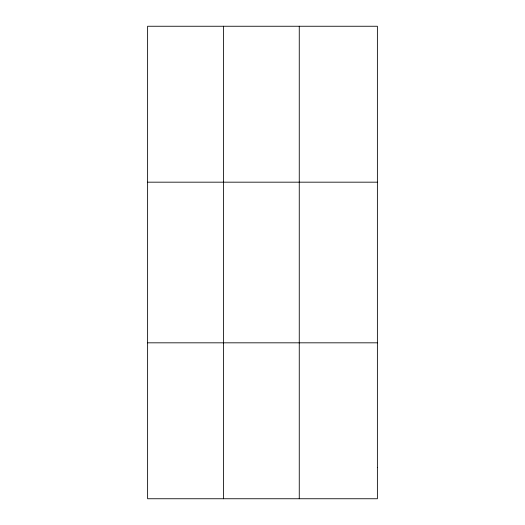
<?xml version="1.0" encoding="UTF-8"?>
<svg xmlns="http://www.w3.org/2000/svg" width="525" height="525" viewBox="0 0 525 525"><rect width="100%" height="100%" fill="white"/><g stroke="black" fill="none" stroke-linecap="round" stroke-linejoin="round"><path stroke-width="0.79" d="M223.44 26.25L223.44 498.75M299.263 26.25L299.263 498.75M147.617 182.175L377.383 182.175M147.617 342.825L377.383 342.825M377.383 467.565L377.383 498.75L147.617 498.75L147.617 26.25L377.383 26.25L377.383 467.565"/></g></svg>
